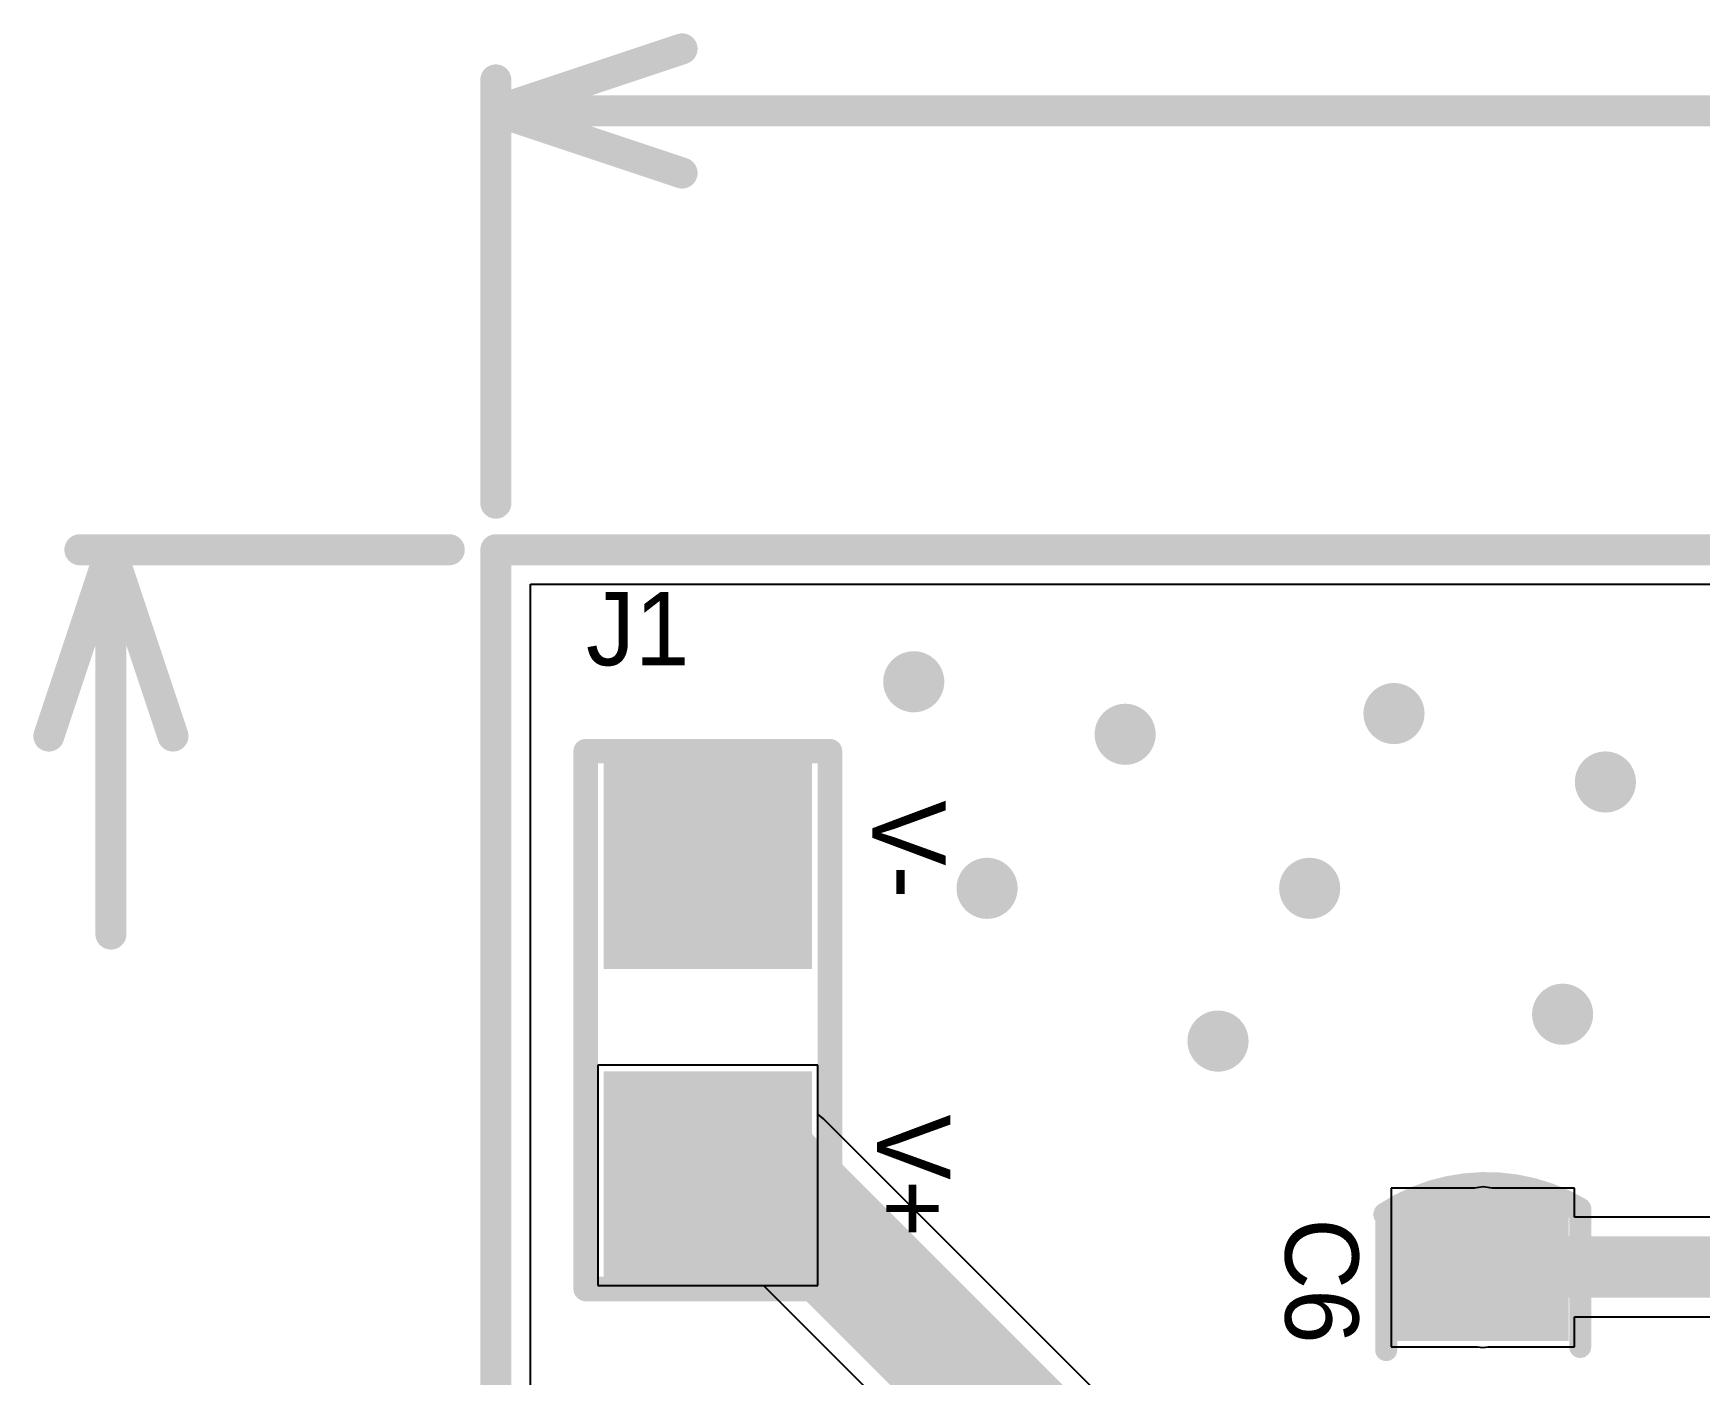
# Model space of a CAD drawing. Extents: x 23 to 127, y 48 to 72.
# Drawn here: x 22.76 to 36.39, y 61.43 to 72.4 of the extents above; entities that cross this region are included whole.
import ezdxf

# ---------------------------------------------------------------- set-up
doc = ezdxf.new("R2010")
doc.units = 0
doc.layers.get('0').update_dxf_attribs({"linetype": 'CONTINUOUS'})
for name, color, linetype in [('BOTTOMLAYER', 5, 'CONTINUOUS'), ('BOTTOMSOLDER', 6, 'CONTINUOUS'), ('KEEPOUTLAYER', 6, 'CONTINUOUS'), ('MULTILAYER', 9, 'CONTINUOUS'), ('TOPLAYER', 1, 'CONTINUOUS'), ('TOPOVERLAY', 2, 'CONTINUOUS'), ('TOPPASTE', 8, 'CONTINUOUS'), ('TOPSOLDER', 216, 'CONTINUOUS')]:
    doc.layers.add(name, color=color, linetype=linetype)

# ---------------------------------------------------------------- blocks, each defined once
blk = doc.blocks.new('C_0805_6')
at = {"layer": 'TOPLAYER'}
for points in [[(-0.500002, -0.599999), (-0.500002, 0.599999), (-1.5, -0.599999), (-1.5, 0.599999)], [(1.5, -0.599999), (1.5, 0.599999), (0.500002, -0.599999), (0.500002, 0.599999)]]:
    blk.add_solid(points, dxfattribs=at)
at = {"layer": 'TOPOVERLAY', "const_width": 0.2}
for points in [[(-1.434117, -0.795774, -0.285513), (-1.475064, 0.788495)], [(1.4732, 0.7874, -0.279994), (1.467485, -0.771251)]]:
    blk.add_lwpolyline(points, format="xyb", dxfattribs=at)
at = {"layer": 'TOPOVERLAY'}
for points, const_width in [([(-1.525064, 0.788495, 1), (-1.425064, 0.788495, 1)], 0.1), ([(-1.505499, 0.796595, 1), (-1.415501, 0.796595, 1)], 0.09), ([(-0.394998, 0.796595, 1), (-0.305001, 0.796595, 1)], 0.09), ([(0.305001, 0.796595, 1), (0.394998, 0.796595, 1)], 0.09), ([(1.4232, 0.7874, 1), (1.5232, 0.7874, 1)], 0.1), ([(1.428201, 0.796595, 1), (1.518199, 0.796595, 1)], 0.09), ([(1.417485, -0.771251, 1), (1.517485, -0.771251, 1)], 0.1), ([(-1.484117, -0.795774, 1), (-1.384117, -0.795774, 1)], 0.1), ([(-1.480099, -0.790905, 1), (-1.390101, -0.790905, 1)], 0.09), ([(-0.369598, -0.790905, 1), (-0.279601, -0.790905, 1)], 0.09), ([(0.317701, -0.796595, 1), (0.407698, -0.796595, 1)], 0.09), ([(1.415501, -0.796595, 1), (1.505499, -0.796595, 1)], 0.09)]:
    blk.add_lwpolyline(points, format="xyb", close=True, dxfattribs=dict(at, const_width=const_width))
at = {"layer": 'TOPOVERLAY', "const_width": 0.18}
for points in [[(-0.349999, 0.796595), (-1.4605, 0.796595)], [(1.4732, 0.796595), (0.349999, 0.796595)], [(-0.324599, -0.790905), (-1.4351, -0.790905)], [(1.4605, -0.796595), (0.362699, -0.796595)]]:
    blk.add_lwpolyline(points, dxfattribs=at)
at = {"layer": 'TOPPASTE'}
for points in [[(-0.500002, -0.599999), (-0.500002, 0.599999), (-1.5, -0.599999), (-1.5, 0.599999)], [(1.5, -0.599999), (1.5, 0.599999), (0.500002, -0.599999), (0.500002, 0.599999)]]:
    blk.add_solid(points, dxfattribs=at)
at = {"layer": 'TOPSOLDER'}
for points in [[(-0.398402, -0.701599), (-0.398402, 0.701599), (-1.6016, -0.701599), (-1.6016, 0.701599)], [(1.6016, -0.701599), (1.6016, 0.701599), (0.398402, -0.701599), (0.398402, 0.701599)]]:
    blk.add_solid(points, dxfattribs=at)
blk = doc.blocks.new('HED1X2_26')
at = {"layer": 'BOTTOMLAYER'}
for points in [[(-2.019998, 0.749999), (-2.019998, -0.749999), (-0.520002, 0.749999), (-0.520002, -0.749999)], [(0.520002, 0.749999), (0.520002, -0.749999), (2.019998, 0.749999), (2.019998, -0.749999)]]:
    blk.add_solid(points, dxfattribs=at)
at = {"layer": 'BOTTOMSOLDER'}
for points in [[(-2.121598, 0.851598), (-2.121598, -0.851598), (-0.418401, 0.851598), (-0.418401, -0.851598)], [(0.418401, 0.851598), (0.418401, -0.851598), (2.121598, 0.851598), (2.121598, -0.851598)]]:
    blk.add_solid(points, dxfattribs=at)
at = {"layer": 'MULTILAYER'}
for points in [[(-2.019998, 0.749999), (-2.019998, -0.749999), (-0.520002, 0.749999), (-0.520002, -0.749999)], [(0.520002, 0.749999), (0.520002, -0.749999), (2.019998, 0.749999), (2.019998, -0.749999)]]:
    blk.add_solid(points, dxfattribs=at)
at = {"layer": 'TOPLAYER'}
for points in [[(-2.019998, 0.749999), (-2.019998, -0.749999), (-0.520002, 0.749999), (-0.520002, -0.749999)], [(0.520002, 0.749999), (0.520002, -0.749999), (2.019998, 0.749999), (2.019998, -0.749999)]]:
    blk.add_solid(points, dxfattribs=at)
at = {"layer": 'TOPOVERLAY', "const_width": 0.2}
for points in [[(-2.200001, 1.000001), (-2.200001, -1.000001)], [(-2.200001, 1.000001), (2.200001, 1.000001)], [(2.200001, 1.000001), (2.200001, -1.000001)], [(-2.200001, -1.000001), (2.200001, -1.000001)]]:
    blk.add_lwpolyline(points, dxfattribs=at)
at = {"layer": 'TOPOVERLAY', "const_width": 0.1}
for points in [[(-2.250001, 1.000001, 1), (-2.150001, 1.000001, 1)], [(-2.250001, 1.000001, 1), (-2.150001, 1.000001, 1)], [(2.150001, 1.000001, 1), (2.250001, 1.000001, 1)], [(2.150001, 1.000001, 1), (2.250001, 1.000001, 1)], [(-2.250001, -1.000001, 1), (-2.150001, -1.000001, 1)], [(-2.250001, -1.000001, 1), (-2.150001, -1.000001, 1)], [(2.150001, -1.000001, 1), (2.250001, -1.000001, 1)], [(2.150001, -1.000001, 1), (2.250001, -1.000001, 1)]]:
    blk.add_lwpolyline(points, format="xyb", close=True, dxfattribs=at)
at = {"layer": 'TOPSOLDER'}
for points in [[(-2.121598, 0.851598), (-2.121598, -0.851598), (-0.418401, 0.851598), (-0.418401, -0.851598)], [(0.418401, 0.851598), (0.418401, -0.851598), (2.121598, 0.851598), (2.121598, -0.851598)]]:
    blk.add_solid(points, dxfattribs=at)

msp = doc.modelspace()

# ---------------------------------------------------------------- linework, layer by layer
at = {"layer": 'BOTTOMLAYER'}
for p, q in [((26.825727, 48.459667), (26.825727, 67.894812)), ((26.825727, 67.894812), (73.101835, 67.894812)), ((29.178118, 63.959097), (27.378122, 63.959097)), ((27.378122, 63.959097), (27.378122, 62.159101)), ((29.178118, 62.159101), (29.178118, 63.959097)), ((27.378122, 62.159101), (29.178118, 62.159101))]:
    msp.add_line(p, q, dxfattribs=at)
at = {"layer": 'BOTTOMLAYER', "const_width": 0.249999}
for points in [[(29.838302, 67.097239, 1), (30.088299, 67.097239, 1)], [(33.768302, 66.83724, 1), (34.018299, 66.83724, 1)], [(31.568301, 66.66724, 1), (31.818298, 66.66724, 1)], [(35.498301, 66.277239, 1), (35.748298, 66.277239, 1)], [(30.438301, 65.40724, 1), (30.688298, 65.40724, 1)], [(33.078301, 65.40724, 1), (33.328298, 65.40724, 1)], [(35.148302, 64.37724, 1), (35.398299, 64.37724, 1)], [(32.328302, 64.15724, 1), (32.578299, 64.15724, 1)]]:
    msp.add_lwpolyline(points, format="xyb", close=True, dxfattribs=at)
at = {"layer": 'KEEPOUTLAYER', "const_width": 0.254}
for points in [[(26.5433, 71.76724), (28.0673, 72.27524)], [(26.5433, 68.55824), (26.5433, 72.02124)], [(26.5433, 71.76724), (68.239924, 71.76724)], [(26.5433, 71.76724), (28.0673, 71.25924)], [(22.885301, 66.65324), (23.393301, 68.17724)], [(23.139301, 68.17724), (26.1623, 68.17724)], [(23.393301, 65.03302), (23.393301, 68.17724)], [(23.393301, 68.17724), (23.901301, 66.65324)], [(26.5433, 68.17724), (126.5433, 68.17724)], [(26.5433, 48.177239), (26.5433, 68.17724)]]:
    msp.add_lwpolyline(points, dxfattribs=at)
at = {"layer": 'KEEPOUTLAYER', "const_width": 0.127}
for points in [[(28.0038, 72.27524, 1), (28.1308, 72.27524, 1)], [(26.4798, 72.02124, 1), (26.6068, 72.02124, 1)], [(26.4798, 71.76724, 1), (26.6068, 71.76724, 1)], [(26.4798, 71.76724, 1), (26.6068, 71.76724, 1)], [(26.4798, 71.76724, 1), (26.6068, 71.76724, 1)], [(28.0038, 71.25924, 1), (28.1308, 71.25924, 1)], [(26.4798, 68.55824, 1), (26.6068, 68.55824, 1)], [(23.075801, 68.17724, 1), (23.202801, 68.17724, 1)], [(23.329801, 68.17724, 1), (23.456801, 68.17724, 1)], [(23.329801, 68.17724, 1), (23.456801, 68.17724, 1)], [(23.329801, 68.17724, 1), (23.456801, 68.17724, 1)], [(26.0988, 68.17724, 1), (26.2258, 68.17724, 1)], [(26.4798, 68.17724, 1), (26.6068, 68.17724, 1)], [(26.4798, 68.17724, 1), (26.6068, 68.17724, 1)], [(22.821801, 66.65324, 1), (22.948801, 66.65324, 1)], [(23.837801, 66.65324, 1), (23.964801, 66.65324, 1)], [(23.329801, 65.03302, 1), (23.456801, 65.03302, 1)]]:
    msp.add_lwpolyline(points, format="xyb", close=True, dxfattribs=at)
at = {"layer": 'MULTILAYER', "const_width": 0.249999}
for points in [[(29.838302, 67.097239, 1), (30.088299, 67.097239, 1)], [(33.768302, 66.83724, 1), (34.018299, 66.83724, 1)], [(31.568301, 66.66724, 1), (31.818298, 66.66724, 1)], [(35.498301, 66.277239, 1), (35.748298, 66.277239, 1)], [(30.438301, 65.40724, 1), (30.688298, 65.40724, 1)], [(33.078301, 65.40724, 1), (33.328298, 65.40724, 1)], [(35.148302, 64.37724, 1), (35.398299, 64.37724, 1)], [(32.328302, 64.15724, 1), (32.578299, 64.15724, 1)]]:
    msp.add_lwpolyline(points, format="xyb", close=True, dxfattribs=at)
at = {"layer": 'TOPLAYER'}
for p, q in [((26.825727, 48.459667), (26.825727, 67.894812)), ((26.825727, 67.894812), (39.856964, 67.894812)), ((29.178118, 63.959097), (27.378122, 63.959097)), ((27.378122, 63.959097), (27.378122, 62.159101)), ((29.178118, 63.558351), (29.178118, 63.959097)), ((29.224602, 63.522682), (29.178118, 63.558351)), ((36.10925, 56.638038), (29.224602, 63.522682)), ((34.551927, 62.955018), (33.870501, 62.955018)), ((33.870501, 62.955018), (33.870501, 61.65502)), ((34.624439, 62.964563), (34.551927, 62.955018)), ((34.696951, 62.955018), (34.624439, 62.964563)), ((35.370498, 62.955018), (34.696951, 62.955018)), ((35.370498, 62.716794), (35.370498, 62.955018)), ((38.231498, 62.716794), (35.370498, 62.716794)), ((27.378122, 62.159101), (28.733852, 62.159101)), ((28.733852, 62.159101), (35.082081, 55.810869)), ((35.370498, 61.65502), (35.370498, 61.901123)), ((35.370498, 61.901123), (38.375006, 61.901123)), ((33.870501, 61.65502), (34.577914, 61.65502)), ((34.577914, 61.65502), (34.6205, 61.649414)), ((34.6205, 61.649414), (34.66308, 61.65502)), ((34.66308, 61.65502), (35.370498, 61.65502))]:
    msp.add_line(p, q, dxfattribs=at)
for points, const_width in [([(29.838302, 67.097239, 1), (30.088299, 67.097239, 1)], 0.249999), ([(33.768302, 66.83724, 1), (34.018299, 66.83724, 1)], 0.249999), ([(31.568301, 66.66724, 1), (31.818298, 66.66724, 1)], 0.249999), ([(35.498301, 66.277239, 1), (35.748298, 66.277239, 1)], 0.249999), ([(30.438301, 65.40724, 1), (30.688298, 65.40724, 1)], 0.249999), ([(33.078301, 65.40724, 1), (33.328298, 65.40724, 1)], 0.249999), ([(35.148302, 64.37724, 1), (35.398299, 64.37724, 1)], 0.249999), ([(32.328302, 64.15724, 1), (32.578299, 64.15724, 1)], 0.249999), ([(28.02812, 63.059099, 1), (28.528119, 63.059099, 1)], 0.499999), ([(28.51102, 63.059099, 1), (29.011019, 63.059099, 1)], 0.499999), ([(28.51102, 63.059099, 1), (29.011019, 63.059099, 1)], 0.499999), ([(34.3705, 62.305019, 1), (34.870499, 62.305019, 1)], 0.499999), ([(34.37444, 62.308958, 1), (34.874439, 62.308958, 1)], 0.499999), ([(34.499441, 62.308958, 1), (34.749438, 62.308958, 1)], 0.249999)]:
    msp.add_lwpolyline(points, format="xyb", close=True, dxfattribs=dict(at, const_width=const_width))
for points, const_width in [([(28.27812, 63.059099), (28.761019, 63.059099)], 1.000001), ([(28.761019, 63.059099), (35.83208, 55.988039)], 1.000001), ([(34.6205, 62.305019), (34.624439, 62.308958)], 1.000001), ([(34.624439, 62.308958), (38.375018, 62.308958)], 0.499999)]:
    msp.add_lwpolyline(points, dxfattribs=dict(at, const_width=const_width))

# ---------------------------------------------------------------- block references
for name, p, rotation in [('HED1X2_26', (28.27812, 64.329099), 90), ('C_0805_6', (34.6205, 61.305018), 270)]:
    msp.add_blockref(name, p, dxfattribs=dict(rotation=rotation))

# ---------------------------------------------------------------- texts
at = {"layer": 'TOPOVERLAY'}
msp.add_text('J1', height=0.599999, dxfattribs=at).set_placement((27.28102, 67.231501))
for s, p in [('V-', (29.623299, 66.127239)), ('V+', (29.663299, 63.557239)), ('C6', (33.003299, 62.707238))]:
    msp.add_text(s, height=0.599999, rotation=270, dxfattribs=at).set_placement(p)

doc.saveas('drawing.dxf')
